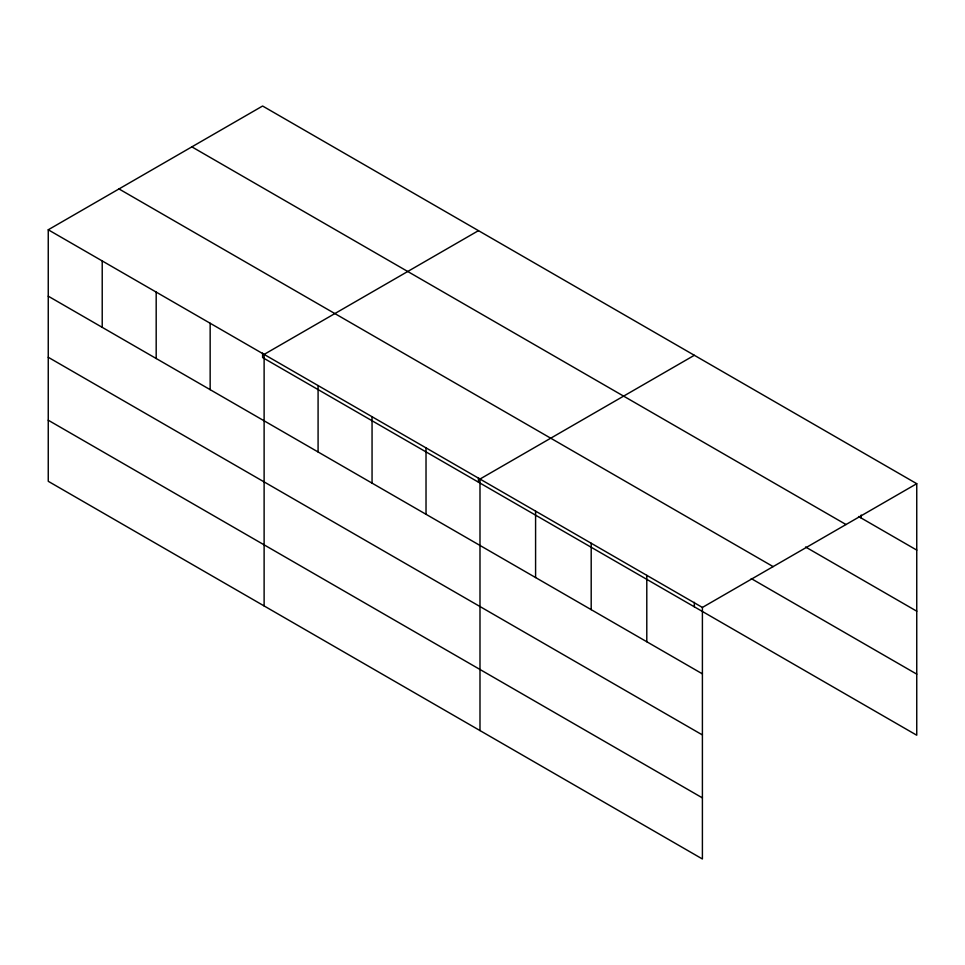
<?xml version="1.0" encoding="UTF-8"?>
<svg xmlns="http://www.w3.org/2000/svg" width="965" height="965" viewBox="0 0 965 965"><rect width="100%" height="100%" fill="white"/><g stroke="black" fill="none" stroke-linecap="round" stroke-linejoin="round"><path stroke-width="1.45" d="M702.399 734.944L702.399 607.443L48.25 229.779L48.25 481.306L702.399 858.983L702.399 734.944L48.25 357.279M262.601 353.081L262.601 357.557L916.75 735.221L916.75 483.694L262.601 106.017L48.25 229.779M478.471 230.647L264.12 354.408L264.12 605.936M694.342 355.289L479.991 479.038L479.991 730.565M702.399 607.443L916.75 483.694M858.561 516.504L916.75 550.098M191.866 146.861L846.016 524.526M805.546 546.986L916.75 611.195M118.985 188.935L773.134 566.612M751.24 578.578L916.75 674.137M48.25 296.183L702.399 673.86M48.25 420.221L702.399 797.886M861.142 515.045L861.142 518M694.342 602.341L694.342 606.816M646.791 575.345L646.791 641.761M591.195 543.247L591.195 609.651M535.587 511.136L535.587 577.553M478.471 477.711L478.471 482.186M426.023 447.881L426.023 514.297M372.056 416.723L372.056 483.139M318.088 385.566L318.088 451.982M210.153 323.251L210.153 389.667M156.185 292.093L156.185 358.51M102.218 260.936L102.218 327.34"/></g></svg>
